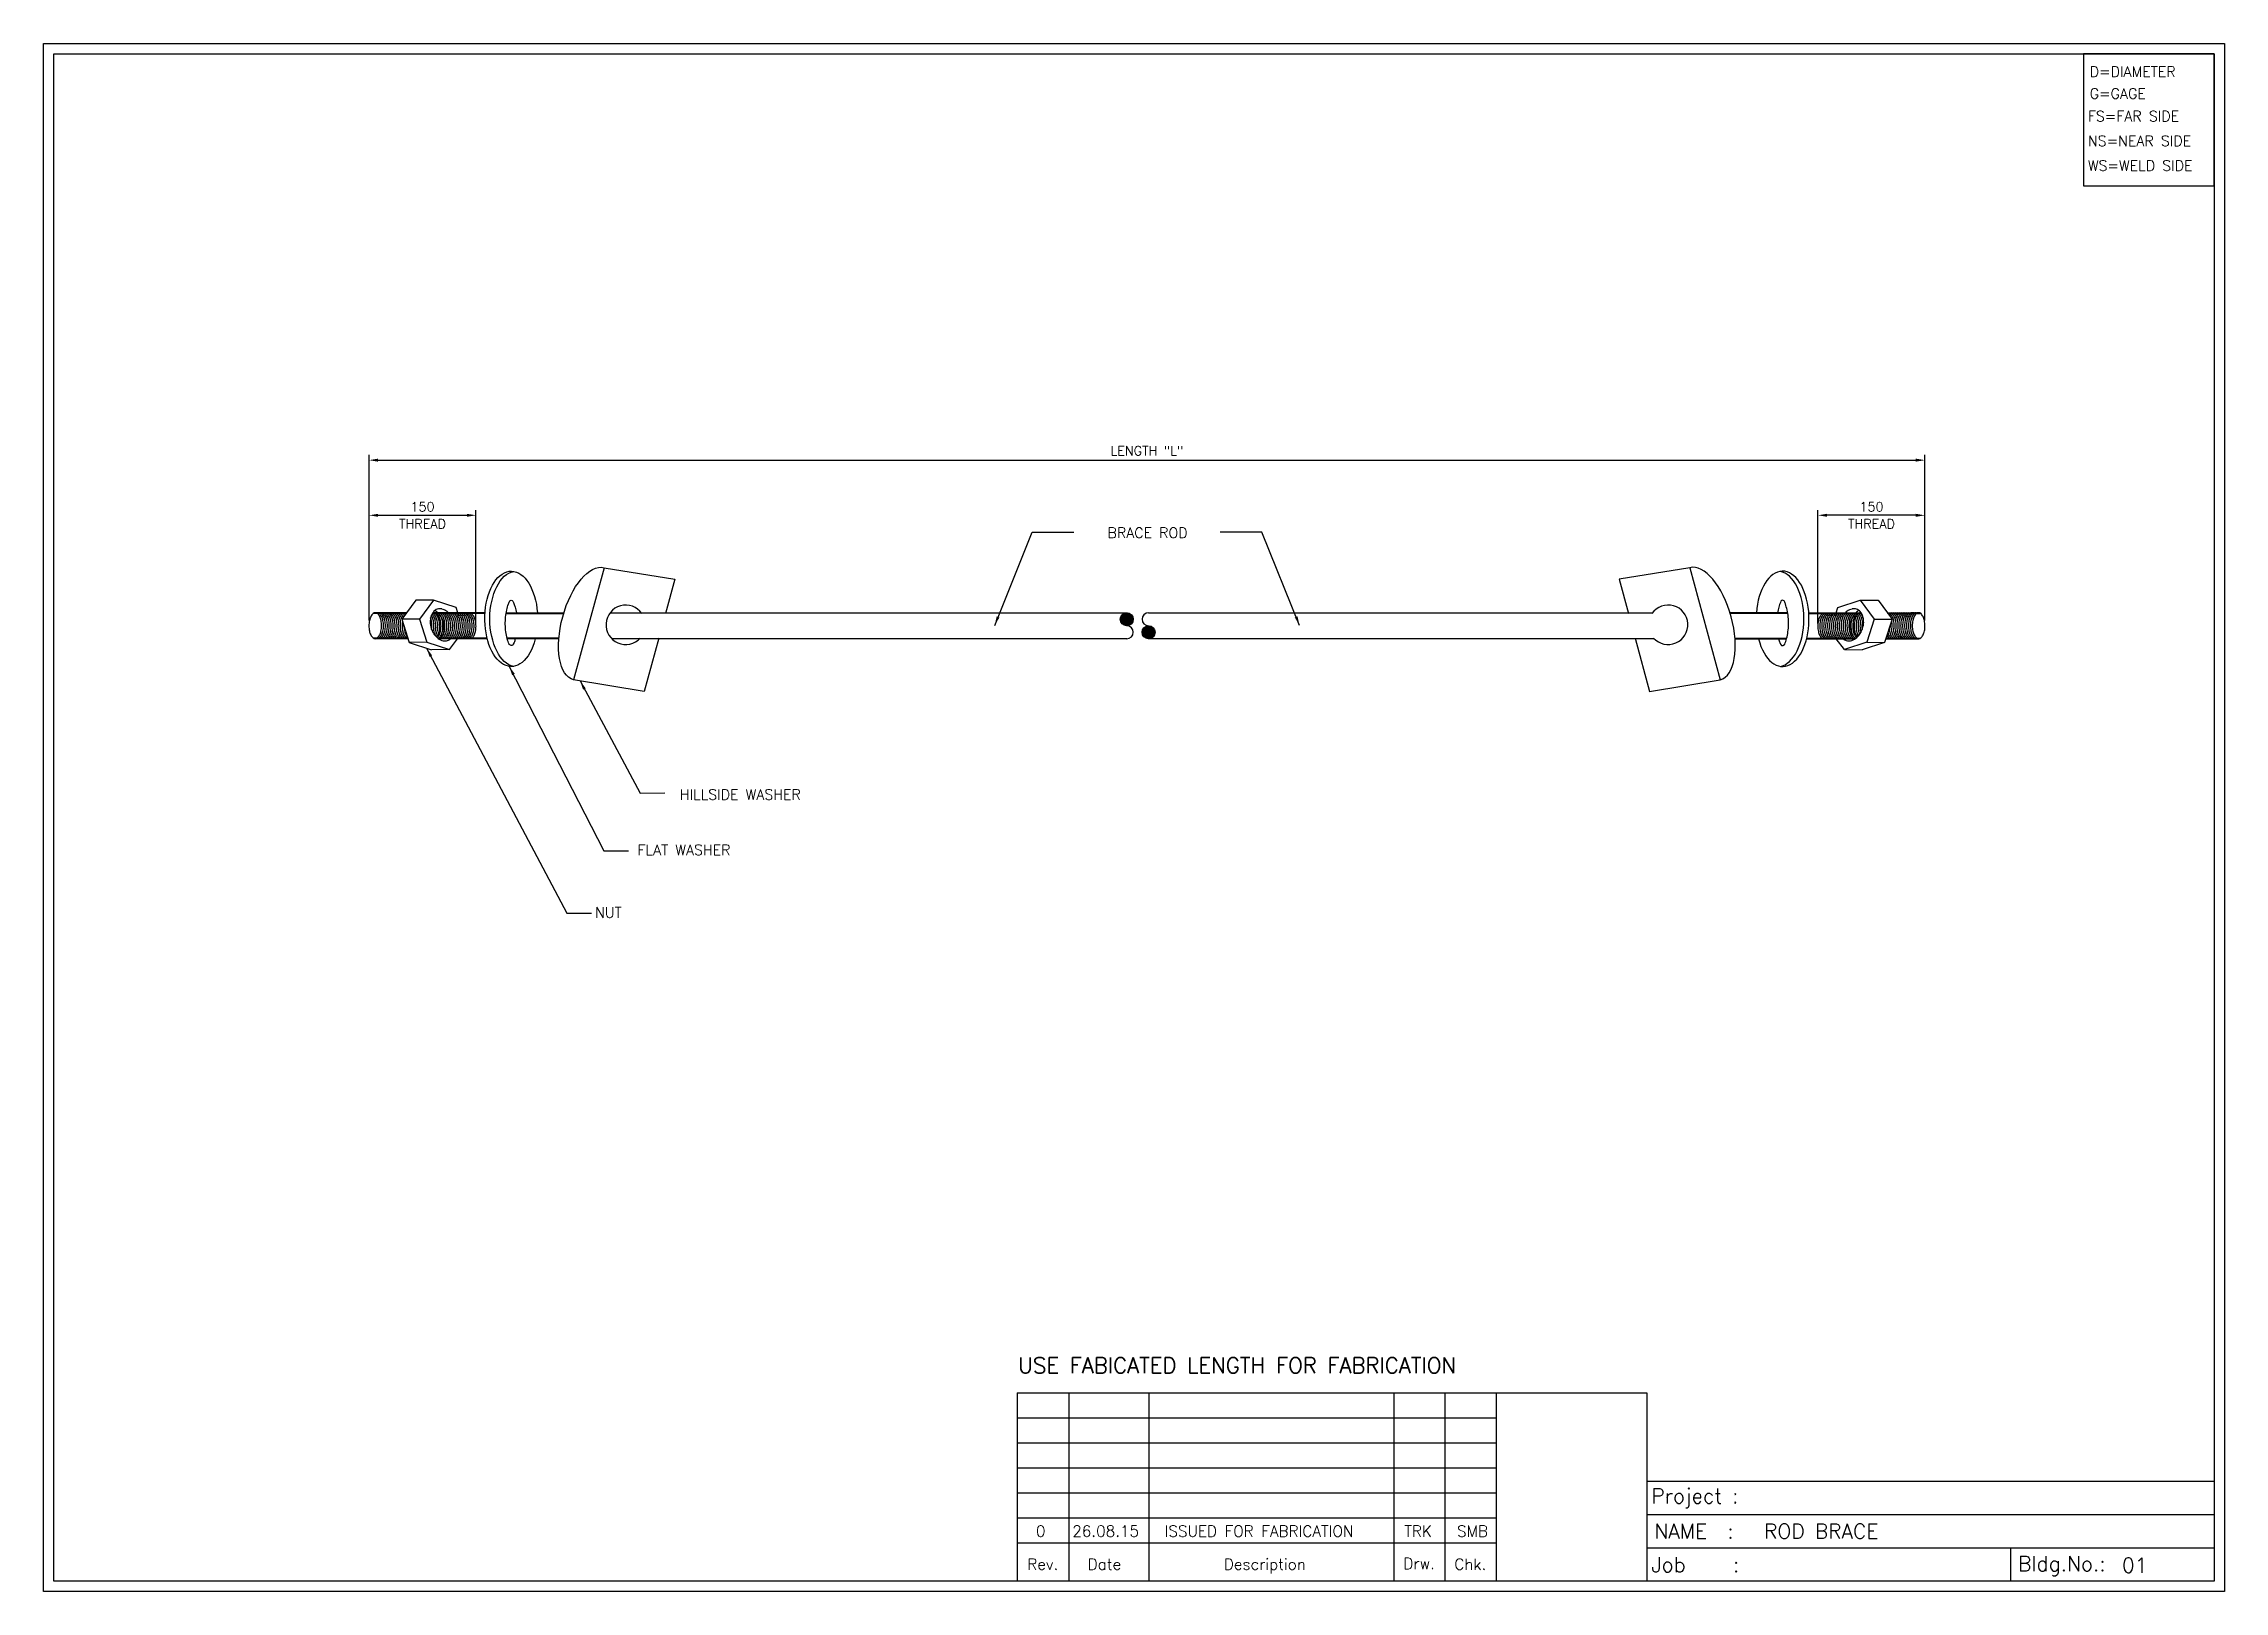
# Model space of a CAD drawing. Header units: inches. Extents: x 1996 to 2416, y 384 to 682.
import ezdxf

# ---------------------------------------------------------------- set-up
doc = ezdxf.new("R2010")
doc.units = ezdxf.units.IN
doc.header["$LTSCALE"] = 5
doc.header["$MEASUREMENT"] = 0
doc.linetypes.add('CONTIN', pattern=[0])
doc.layers.add('14', color=7, linetype='CONTIN')
doc.layers.add('22', color=7, linetype='CONTIN')
doc.layers.add('DIMENSIONS', color=7, linetype='Continuous', lineweight=0)
doc.styles.add('ROMANS', font='SIMPLEX.shx')
doc.styles.add('SIMPLEX', font='SIMPLEX.shx')
doc.dimstyles.new('PADMA', dxfattribs={"dimtxt": 1.8, "dimasz": 1.75, "dimexe": 1, "dimexo": 1, "dimgap": 0.75, "dimtad": 1, "dimdec": 0, "dimzin": 0, "dimdsep": 46, "dimtxsty": 'ROMANS', "dimcen": 0.09, "dimclrd": 2, "dimclre": 2, "dimclrt": 4, "dimadec": 0, "dimazin": 0, "dimtfac": 1, "dimtdec": 0, "dimtofl": 0, "dimtmove": 0, "dimatfit": 3, "dimfxl": 1, "dimtolj": 1, "dimtzin": 0, "dimarcsym": 0})

# ---------------------------------------------------------------- blocks, each defined once
blk = doc.blocks.new('*D00')
at = {"layer": 'DEFPOINTS', "color": 0}
for p in [(2358.3, 601.7), (2058.68, 570.32), (2358.3, 569.81)]:
    blk.add_point(p, dxfattribs=at)
at = {"layer": 'DIMENSIONS', "color": 8, "linetype": 'Continuous', "lineweight": -2}
for p, q in [((2058.68, 571.32), (2058.68, 602.7)), ((2060.43, 601.7), (2356.55, 601.7)), ((2358.3, 570.81), (2358.3, 602.7))]:
    blk.add_line(p, q, dxfattribs=at)
at = {"layer": 'DIMENSIONS', "color": 8}
for points in [[(2060.43, 601.99), (2060.43, 601.41), (2058.68, 601.7)], [(2356.55, 601.41), (2356.55, 601.99), (2358.3, 601.7)]]:
    blk.add_solid(points, dxfattribs=at)
at = {"layer": 'DIMENSIONS', "color": 4, "lineweight": -3, "insert": (2208.49, 603.52), "char_height": 1.8, "attachment_point": 5, "style": 'ROMANS'}
blk.add_mtext('\\A1;LENGTH "L"', dxfattribs=at)
blk = doc.blocks.new('*D11')
at = {"layer": 'DEFPOINTS', "color": 0}
for p in [(2079.27, 591.08), (2058.68, 569.81), (2079.27, 569.24)]:
    blk.add_point(p, dxfattribs=at)
at = {"layer": 'DIMENSIONS', "color": 8, "linetype": 'Continuous', "lineweight": -2}
for p, q in [((2058.68, 570.81), (2058.68, 592.08)), ((2060.43, 591.08), (2077.52, 591.08)), ((2079.27, 570.24), (2079.27, 592.08))]:
    blk.add_line(p, q, dxfattribs=at)
at = {"layer": 'DIMENSIONS', "color": 8}
for points in [[(2060.43, 591.37), (2060.43, 590.79), (2058.68, 591.08)], [(2077.52, 590.79), (2077.52, 591.37), (2079.27, 591.08)]]:
    blk.add_solid(points, dxfattribs=at)
at = {"layer": 'DIMENSIONS', "color": 4, "lineweight": -3, "char_height": 1.8, "attachment_point": 5, "style": 'ROMANS'}
for s, insert in [('\\A1;150', (2068.98, 592.73)), ('THREAD', (2068.98, 589.43))]:
    blk.add_mtext(s, dxfattribs=dict(at, insert=insert))
blk = doc.blocks.new('*D22')
at = {"layer": 'DEFPOINTS', "color": 0}
for p in [(2337.71, 591.08), (2337.71, 569.24), (2358.3, 569.81)]:
    blk.add_point(p, dxfattribs=at)
at = {"layer": 'DIMENSIONS', "color": 8, "linetype": 'Continuous', "lineweight": -2}
for p, q in [((2337.71, 570.24), (2337.71, 592.08)), ((2356.55, 591.08), (2339.46, 591.08)), ((2358.3, 570.81), (2358.3, 592.08))]:
    blk.add_line(p, q, dxfattribs=at)
at = {"layer": 'DIMENSIONS', "color": 8}
for points in [[(2339.46, 591.37), (2339.46, 590.79), (2337.71, 591.08)], [(2356.55, 590.79), (2356.55, 591.37), (2358.3, 591.08)]]:
    blk.add_solid(points, dxfattribs=at)
at = {"layer": 'DIMENSIONS', "color": 4, "lineweight": -3, "char_height": 1.8, "attachment_point": 5, "style": 'ROMANS'}
for s, insert in [('\\A1;150', (2348.01, 592.73)), ('THREAD', (2348.01, 589.43))]:
    blk.add_mtext(s, dxfattribs=dict(at, insert=insert))

msp = doc.modelspace()

# ---------------------------------------------------------------- hatches: boundary and pattern name
at = {"lineweight": -3}
h = msp.add_hatch(dxfattribs=at)
h.set_pattern_fill('ANSI31', color=256)
h.set_pattern_definition([(45, (3.15313, -29.11853), (-0.0883883476, 0.0883883476), [])])
h.paths.add_polyline_path([(2203.35, 571.05, 1), (2205.85, 571.05, 1)])
h = msp.add_hatch(dxfattribs=at)
h.set_pattern_fill('ANSI31', color=256)
h.set_pattern_definition([(45, (2.05325, -29.11853), (-0.0883883476, 0.0883883476), [])])
h.paths.add_polyline_path([(2210.04, 568.55, 1), (2207.54, 568.55, 1)])

# ---------------------------------------------------------------- linework, layer by layer
for p, q in [((2103.93, 580.98), (2098.07, 559.38)), ((2103.93, 580.98), (2117.54, 578.76)), ((2313.03, 580.98), (2299.41, 578.76)), ((2313.03, 580.98), (2318.89, 559.38)), ((2117.54, 578.76), (2115.76, 572.17)), ((2299.41, 578.76), (2301.2, 572.17)), ((2065.81, 572.18), (2059.5, 572.18)), ((2065.9, 572.3), (2059.87, 572.3)), ((2067.68, 574.72), (2064.98, 571.06)), ((2071.12, 574.74), (2067.68, 574.72)), ((2071.12, 574.74), (2068.41, 571.08)), ((2081.02, 572.17), (2070.86, 572.18)), ((2081.02, 572.3), (2070.95, 572.3)), ((2075.44, 573.32), (2071.12, 574.74)), ((2075.77, 572.3), (2075.44, 573.32)), ((2085.08, 572.3), (2096.18, 572.3)), ((2105.08, 572.3), (2204.6, 572.3)), ((2208.79, 572.3), (2305.82, 572.3)), ((2331.87, 572.3), (2320.77, 572.3)), ((2335.93, 572.3), (2346.01, 572.3)), ((2335.93, 572.17), (2346.09, 572.18)), ((2341.19, 572.3), (2341.51, 573.32)), ((2341.51, 573.32), (2345.84, 574.74)), ((2345.84, 574.74), (2348.55, 571.08)), ((2345.84, 574.74), (2349.27, 574.72)), ((2349.27, 574.72), (2351.98, 571.06)), ((2351.06, 572.3), (2357.09, 572.3)), ((2351.15, 572.18), (2357.46, 572.18)), ((2066.18, 567.43), (2059.48, 567.43)), ((2066.18, 567.3), (2059.86, 567.3)), ((2060.72, 568.03), (2060.72, 568.03)), ((2068.41, 571.08), (2064.98, 571.06)), ((2064.98, 571.06), (2066.4, 566.6)), ((2068.41, 571.08), (2069.83, 566.62)), ((2081.45, 567.42), (2071.89, 567.43)), ((2081.45, 567.3), (2072.06, 567.3)), ((2074.16, 565.2), (2075.71, 567.3)), ((2095.23, 567.3), (2085.29, 567.3)), ((2204.6, 567.3), (2105.42, 567.3)), ((2114.47, 567.42), (2111.68, 557.15)), ((2306.16, 567.3), (2208.79, 567.3)), ((2302.49, 567.42), (2305.27, 557.15)), ((2321.73, 567.3), (2331.66, 567.3)), ((2335.51, 567.42), (2345.07, 567.43)), ((2335.51, 567.3), (2344.9, 567.3)), ((2342.8, 565.2), (2341.24, 567.3)), ((2348.55, 571.08), (2347.12, 566.62)), ((2348.55, 571.08), (2351.98, 571.06)), ((2351.98, 571.06), (2350.55, 566.6)), ((2350.78, 567.43), (2357.48, 567.43)), ((2350.78, 567.3), (2357.1, 567.3)), ((2356.24, 568.03), (2356.24, 568.03)), ((2069.83, 566.62), (2066.4, 566.6)), ((2066.4, 566.6), (2070.73, 565.18)), ((2069.83, 566.62), (2074.16, 565.2)), ((2074.16, 565.2), (2070.73, 565.18)), ((2347.12, 566.62), (2342.8, 565.2)), ((2342.8, 565.2), (2346.23, 565.18)), ((2350.55, 566.6), (2346.23, 565.18)), ((2347.12, 566.62), (2350.55, 566.6)), ((2111.68, 557.15), (2098.07, 559.38)), ((2305.27, 557.15), (2318.89, 559.38))]:
    msp.add_line(p, q, dxfattribs=at)
for p, q in [((2183.46, 422.07), (2275.78, 422.07)), ((2183.46, 422.07), (2183.46, 385.77)), ((2193.49, 385.77), (2193.49, 422.07)), ((2208.93, 385.77), (2208.93, 422.07)), ((2256.1, 385.77), (2256.1, 422.07)), ((2265.94, 385.77), (2265.94, 422.07)), ((2275.78, 385.77), (2275.78, 422.07)), ((2183.46, 417.25), (2275.78, 417.25)), ((2183.46, 412.43), (2275.78, 412.43)), ((2183.46, 407.61), (2275.78, 407.61)), ((2183.46, 402.78), (2275.78, 402.78)), ((2183.46, 397.96), (2275.78, 397.96)), ((2183.46, 393.14), (2275.78, 393.14))]:
    msp.add_line(p, q)
at = {"linetype": 'Continuous'}
for p, q in [((2183.46, 422.07), (2304.77, 422.07)), ((2275.77, 385.77), (2275.77, 422.07)), ((2275.77, 422.07), (2304.74, 422.07)), ((2275.78, 422.07), (2304.77, 422.07)), ((2275.78, 385.77), (2275.78, 422.07)), ((2275.78, 422.07), (2304.75, 422.07)), ((2304.74, 422.07), (2304.74, 385.77)), ((2304.75, 422.07), (2304.75, 385.77)), ((2304.77, 422.08), (2304.77, 385.78)), ((2304.75, 405.06), (2414.01, 405.06)), ((2414.01, 405.06), (2414.01, 385.77)), ((2304.75, 398.65), (2414.01, 398.65)), ((2304.75, 392.21), (2414.01, 392.21)), ((2374.8, 392.21), (2374.8, 385.77)), ((2414.01, 385.77), (2183.46, 385.77)), ((2304.74, 385.77), (2275.77, 385.77)), ((2304.75, 385.77), (2275.78, 385.77)), ((2304.77, 385.78), (2275.8, 385.78))]:
    msp.add_line(p, q, dxfattribs=at)
at = {"color": 5, "lineweight": -3}
msp.add_lwpolyline([(1996.01, 681.93), (2415.97, 681.93), (2415.97, 383.81), (1996.01, 383.81)], close=True, dxfattribs=at)
at = {"color": 0, "lineweight": -3}
msp.add_lwpolyline([(2414.01, 679.97), (2388.84, 679.97), (2388.84, 654.57), (2414.01, 654.57)], close=True, dxfattribs=at)
at = {"lineweight": -3}
for points in [[(2085.06, 572.17), (2096.15, 572.17)], [(2331.89, 572.17), (2320.81, 572.17)], [(2095.24, 567.42), (2085.26, 567.42)], [(2321.72, 567.42), (2331.69, 567.42)]]:
    msp.add_lwpolyline(points, dxfattribs=at)
for centre in [(2204.6, 571.05), (2208.79, 568.55)]:
    msp.add_circle(centre, 1.25, dxfattribs=at)
for centre, radius, start, end in [((2061.84, 570.18), 3.15, 153.7578, 168.2993), ((2060.63, 570.78), 1.79, 130.1163, 153.7578), ((2059.88, 571.67), 0.631, 89.6848, 130.1163), ((2059.88, 571.67), 0.631, 49.2533, 89.6848), ((2060.25, 571.67), 0.631, 49.2533, 89.6848), ((2059.12, 570.79), 1.79, 25.6119, 49.2533), ((2060.62, 571.67), 0.631, 49.2533, 89.6848), ((2059.49, 570.79), 1.79, 25.6119, 49.2533), ((2057.9, 570.2), 3.15, 11.0704, 25.6119), ((2061, 571.67), 0.631, 49.2533, 89.6848), ((2059.86, 570.79), 1.79, 25.6119, 49.2533), ((2058.27, 570.2), 3.15, 11.0704, 25.6119), ((2061.37, 571.66), 0.631, 49.2533, 89.6848), ((2060.24, 570.78), 1.79, 25.6119, 49.2533), ((2058.64, 570.2), 3.15, 11.0704, 25.6119), ((2061.75, 571.66), 0.631, 49.2533, 89.6848), ((2060.61, 570.78), 1.79, 25.6119, 49.2533), ((2059.02, 570.2), 3.15, 11.0704, 25.6119), ((2062.12, 571.66), 0.631, 49.2533, 89.6848), ((2060.99, 570.78), 1.79, 25.6119, 49.2533), ((2059.39, 570.2), 3.15, 11.0704, 25.6119), ((2062.49, 571.66), 0.631, 49.2533, 89.6848), ((2061.36, 570.78), 1.79, 25.6119, 49.2533), ((2059.76, 570.19), 3.15, 11.0704, 25.6119), ((2062.87, 571.66), 0.631, 49.2533, 89.6848), ((2061.73, 570.78), 1.79, 25.6119, 49.2533), ((2060.14, 570.19), 3.15, 11.0704, 25.6119), ((2063.24, 571.65), 0.631, 49.2533, 89.6848), ((2062.11, 570.77), 1.79, 25.6119, 49.2533), ((2060.51, 570.19), 3.15, 11.0704, 25.6119), ((2063.62, 571.65), 0.631, 49.2533, 89.6848), ((2062.48, 570.77), 1.79, 25.6119, 49.2533), ((2060.89, 570.19), 3.15, 11.0704, 25.6119), ((2063.99, 571.65), 0.631, 49.2533, 89.6848), ((2062.86, 570.77), 1.79, 25.6119, 49.2533), ((2061.26, 570.19), 3.15, 11.0704, 25.6119), ((2064.36, 571.65), 0.631, 49.2533, 89.6848), ((2063.23, 570.77), 1.79, 25.6119, 49.2533), ((2061.63, 570.18), 3.15, 11.0704, 25.6119), ((2064.74, 571.65), 0.631, 49.2533, 89.6848), ((2063.6, 570.77), 1.79, 25.6119, 49.2533), ((2062.01, 570.18), 3.15, 17.1777, 25.6119), ((2065.11, 571.64), 0.631, 49.2533, 89.6848), ((2063.98, 570.76), 1.79, 33.0163, 49.2533), ((2062.38, 570.18), 3.15, 23.7334, 25.6119), ((2064.35, 570.76), 1.79, 43.0288, 49.2533), ((2073.78, 570.62), 3.32, 162.694, 181.6906), ((2067.59, 570.16), 3.15, 11.0704, 21.4056), ((2072.98, 570.87), 2.48, 138.3299, 162.694), ((2069.19, 570.74), 1.79, 25.6119, 34.935), ((2069.56, 570.74), 1.79, 25.6119, 46.8793), ((2067.97, 570.15), 3.15, 11.0704, 25.6119), ((2070.7, 571.62), 0.631, 49.2533, 72.1132), ((2071.07, 571.61), 0.631, 49.2533, 89.6848), ((2069.94, 570.73), 1.79, 25.6119, 49.2533), ((2072.33, 571.44), 1.63, 108.0922, 138.3299), ((2068.34, 570.15), 3.15, 11.0704, 25.6119), ((2071.34, 571.63), 0.631, 49.2533, 89.6848), ((2070.13, 570.59), 2.48, 53.4903, 60.1946), ((2070.31, 570.73), 1.79, 25.6119, 49.2533), ((2068.71, 570.15), 3.15, 11.0704, 25.6119), ((2069.63, 569.91), 3.32, 34.4937, 53.4903), ((2071.71, 571.63), 0.631, 49.2533, 89.6848), ((2070.58, 570.75), 1.79, 25.6119, 49.2533), ((2072.33, 571.44), 1.63, 77.8544, 108.0922), ((2069.09, 570.15), 3.15, 11.0704, 25.6119), ((2072.08, 571.62), 0.631, 49.2533, 89.6848), ((2070.95, 570.74), 1.79, 25.6119, 49.2533), ((2069.35, 570.16), 3.15, 11.0704, 25.6119), ((2068.71, 569.28), 4.45, 18.0922, 34.4937), ((2072.46, 571.62), 0.631, 49.2533, 89.6848), ((2071.32, 570.74), 1.79, 25.6119, 49.2533), ((2069.73, 570.16), 3.15, 11.0704, 25.6119), ((2072.15, 570.6), 2.48, 53.4903, 77.8544), ((2072.83, 571.62), 0.631, 49.2533, 89.6848), ((2071.7, 570.74), 1.79, 25.6119, 49.2533), ((2070.1, 570.16), 3.15, 11.0704, 25.6119), ((2073.21, 571.62), 0.631, 49.2533, 89.6848), ((2072.07, 570.74), 1.79, 25.6119, 49.2533), ((2070.48, 570.15), 3.15, 11.0704, 25.6119), ((2073.58, 571.62), 0.631, 49.2533, 89.6848), ((2072.45, 570.74), 1.79, 25.6119, 49.2533), ((2071.66, 569.93), 3.32, 45.6442, 53.4903), ((2070.85, 570.15), 3.15, 11.0704, 25.6119), ((2073.95, 571.61), 0.631, 49.2533, 89.6848), ((2072.82, 570.73), 1.79, 25.6119, 49.2533), ((2071.22, 570.15), 3.15, 11.0704, 25.6119), ((2074.33, 571.61), 0.631, 49.2533, 89.6848), ((2073.19, 570.73), 1.79, 25.6119, 49.2533), ((2071.6, 570.15), 3.15, 11.0704, 25.6119), ((2074.7, 571.61), 0.631, 49.2533, 89.6848), ((2073.57, 570.73), 1.79, 25.6119, 49.2533), ((2071.97, 570.15), 3.15, 11.0704, 25.6119), ((2075.08, 571.61), 0.631, 49.2533, 89.6848), ((2073.94, 570.73), 1.79, 25.6119, 49.2533), ((2072.35, 570.14), 3.15, 11.0704, 25.6119), ((2075.45, 571.61), 0.631, 49.2533, 89.6848), ((2074.32, 570.73), 1.79, 25.6119, 49.2533), ((2072.72, 570.14), 3.15, 11.0704, 25.6119), ((2075.82, 571.6), 0.631, 49.2533, 89.6848), ((2074.69, 570.72), 1.79, 25.6119, 49.2533), ((2073.09, 570.14), 3.15, 11.0704, 25.6119), ((2076.2, 571.6), 0.631, 49.2533, 89.6848), ((2075.06, 570.72), 1.79, 25.6119, 49.2533), ((2073.47, 570.14), 3.15, 11.0704, 25.6119), ((2076.57, 571.6), 0.631, 49.2533, 89.6848), ((2075.44, 570.72), 1.79, 25.6119, 49.2533), ((2073.84, 570.14), 3.15, 11.0704, 25.6119), ((2076.95, 571.6), 0.631, 49.2533, 89.6848), ((2075.81, 570.72), 1.79, 25.6119, 49.2533), ((2074.22, 570.13), 3.15, 11.0704, 25.6119), ((2077.32, 571.6), 0.631, 49.2533, 89.6848), ((2076.19, 570.72), 1.79, 25.6119, 49.2533), ((2074.59, 570.13), 3.15, 11.0704, 25.6119), ((2077.69, 571.59), 0.631, 49.2533, 89.6848), ((2076.56, 570.71), 1.79, 25.6119, 49.2533), ((2074.96, 570.13), 3.15, 11.0704, 25.6119), ((2078.07, 571.59), 0.631, 49.2533, 89.6848), ((2076.93, 570.71), 1.79, 25.6119, 49.2533), ((2075.34, 570.13), 3.15, 11.0704, 25.6119), ((2077.31, 570.71), 1.79, 25.6119, 49.2533), ((2075.71, 570.13), 3.15, 11.0704, 25.6119), ((2076.09, 570.12), 3.15, 11.0704, 25.6119), ((2108.11, 569.99), 3.8, 34.9645, 317.5007), ((2208.79, 571.05), 1.25, 90, 270), ((2308.85, 569.99), 3.8, 222.4993, 145.0355), ((2340.87, 570.12), 3.15, 154.3881, 168.9296), ((2339.65, 570.71), 1.79, 130.7467, 154.3881), ((2341.24, 570.13), 3.15, 154.3881, 168.9296), ((2340.02, 570.71), 1.79, 130.7467, 154.3881), ((2338.89, 571.59), 0.631, 90.3152, 130.7467), ((2341.62, 570.13), 3.15, 154.3881, 168.9296), ((2340.4, 570.71), 1.79, 130.7467, 154.3881), ((2339.26, 571.59), 0.631, 90.3152, 130.7467), ((2341.99, 570.13), 3.15, 154.3881, 168.9296), ((2340.77, 570.72), 1.79, 130.7467, 154.3881), ((2339.64, 571.6), 0.631, 90.3152, 130.7467), ((2342.37, 570.13), 3.15, 154.3881, 168.9296), ((2341.14, 570.72), 1.79, 130.7467, 154.3881), ((2340.01, 571.6), 0.631, 90.3152, 130.7467), ((2342.74, 570.13), 3.15, 154.3881, 168.9296), ((2341.52, 570.72), 1.79, 130.7467, 154.3881), ((2340.38, 571.6), 0.631, 90.3152, 130.7467), ((2343.11, 570.14), 3.15, 154.3881, 168.9296), ((2341.89, 570.72), 1.79, 130.7467, 154.3881), ((2340.76, 571.6), 0.631, 90.3152, 130.7467), ((2343.49, 570.14), 3.15, 154.3881, 168.9296), ((2342.27, 570.72), 1.79, 130.7467, 154.3881), ((2341.13, 571.6), 0.631, 90.3152, 130.7467), ((2343.86, 570.14), 3.15, 154.3881, 168.9296), ((2342.64, 570.73), 1.79, 130.7467, 154.3881), ((2341.51, 571.61), 0.631, 90.3152, 130.7467), ((2344.24, 570.14), 3.15, 154.3881, 168.9296), ((2343.01, 570.73), 1.79, 130.7467, 154.3881), ((2341.88, 571.61), 0.631, 90.3152, 130.7467), ((2344.61, 570.14), 3.15, 154.3881, 168.9296), ((2343.39, 570.73), 1.79, 130.7467, 154.3881), ((2342.25, 571.61), 0.631, 90.3152, 130.7467), ((2344.98, 570.15), 3.15, 154.3881, 168.9296), ((2343.76, 570.73), 1.79, 130.7467, 154.3881), ((2342.63, 571.61), 0.631, 90.3152, 130.7467), ((2345.36, 570.15), 3.15, 154.3881, 168.9296), ((2344.14, 570.73), 1.79, 130.7467, 154.3881), ((2343, 571.61), 0.631, 90.3152, 130.7467), ((2345.73, 570.15), 3.15, 154.3881, 168.9296), ((2344.51, 570.74), 1.79, 130.7467, 154.3881), ((2343.38, 571.62), 0.631, 90.3152, 130.7467), ((2345.3, 569.93), 3.32, 126.5097, 134.3558), ((2346.11, 570.15), 3.15, 154.3881, 168.9296), ((2344.88, 570.74), 1.79, 130.7467, 154.3881), ((2344.8, 570.6), 2.48, 102.1456, 126.5097), ((2343.75, 571.62), 0.631, 90.3152, 130.7467), ((2346.48, 570.15), 3.15, 154.3881, 168.9296), ((2345.26, 570.74), 1.79, 130.7467, 154.3881), ((2344.12, 571.62), 0.631, 90.3152, 130.7467), ((2346.85, 570.16), 3.15, 154.3881, 168.9296), ((2345.63, 570.74), 1.79, 130.7467, 154.3881), ((2348.25, 569.28), 4.45, 145.5063, 161.9078), ((2344.5, 571.62), 0.631, 90.3152, 130.7467), ((2347.23, 570.16), 3.15, 154.3881, 168.9296), ((2344.62, 571.44), 1.63, 71.9078, 102.1456), ((2346.01, 570.74), 1.79, 130.7467, 154.3881), ((2344.87, 571.62), 0.631, 90.3152, 130.7467), ((2347.6, 570.16), 3.15, 154.3881, 168.9296), ((2347.32, 569.91), 3.32, 126.5097, 145.5063), ((2346.38, 570.75), 1.79, 130.7467, 154.3881), ((2347.87, 570.15), 3.15, 154.3881, 168.9296), ((2345.25, 571.63), 0.631, 90.3152, 130.7467), ((2346.65, 570.73), 1.79, 130.7467, 154.3881), ((2344.62, 571.44), 1.63, 41.6701, 71.9078), ((2348.24, 570.15), 3.15, 154.3881, 168.9296), ((2345.62, 571.63), 0.631, 90.3152, 130.7467), ((2346.82, 570.59), 2.48, 119.8054, 126.5097), ((2347.02, 570.73), 1.79, 130.7467, 154.3881), ((2345.89, 571.61), 0.631, 90.3152, 130.7467), ((2348.61, 570.15), 3.15, 154.3881, 168.9296), ((2347.39, 570.74), 1.79, 133.1207, 154.3881), ((2343.98, 570.87), 2.48, 17.306, 41.6701), ((2346.26, 571.62), 0.631, 107.8868, 130.7467), ((2348.99, 570.15), 3.15, 154.3881, 168.9296), ((2347.77, 570.74), 1.79, 145.065, 154.3881), ((2349.36, 570.16), 3.15, 158.5944, 168.9296), ((2343.18, 570.62), 3.32, 358.3094, 17.306), ((2352.6, 570.76), 1.79, 130.7467, 136.9712), ((2351.84, 571.64), 0.631, 90.3152, 130.7467), ((2352.98, 570.76), 1.79, 130.7467, 146.9837), ((2354.57, 570.18), 3.15, 154.3881, 156.2666), ((2353.35, 570.77), 1.79, 130.7467, 154.3881), ((2352.22, 571.65), 0.631, 90.3152, 130.7467), ((2354.95, 570.18), 3.15, 154.3881, 162.8223), ((2353.73, 570.77), 1.79, 130.7467, 154.3881), ((2352.59, 571.65), 0.631, 90.3152, 130.7467), ((2355.32, 570.18), 3.15, 154.3881, 168.9296), ((2354.1, 570.77), 1.79, 130.7467, 154.3881), ((2352.97, 571.65), 0.631, 90.3152, 130.7467), ((2355.69, 570.19), 3.15, 154.3881, 168.9296), ((2354.47, 570.77), 1.79, 130.7467, 154.3881), ((2353.34, 571.65), 0.631, 90.3152, 130.7467), ((2356.07, 570.19), 3.15, 154.3881, 168.9296), ((2354.85, 570.77), 1.79, 130.7467, 154.3881), ((2353.71, 571.65), 0.631, 90.3152, 130.7467), ((2356.44, 570.19), 3.15, 154.3881, 168.9296), ((2355.22, 570.78), 1.79, 130.7467, 154.3881), ((2354.09, 571.66), 0.631, 90.3152, 130.7467), ((2356.82, 570.19), 3.15, 154.3881, 168.9296), ((2355.6, 570.78), 1.79, 130.7467, 154.3881), ((2354.46, 571.66), 0.631, 90.3152, 130.7467), ((2357.19, 570.19), 3.15, 154.3881, 168.9296), ((2355.97, 570.78), 1.79, 130.7467, 154.3881), ((2354.84, 571.66), 0.631, 90.3152, 130.7467), ((2357.56, 570.2), 3.15, 154.3881, 168.9296), ((2356.34, 570.78), 1.79, 130.7467, 154.3881), ((2355.21, 571.66), 0.631, 90.3152, 130.7467), ((2357.94, 570.2), 3.15, 154.3881, 168.9296), ((2356.72, 570.78), 1.79, 130.7467, 154.3881), ((2355.58, 571.66), 0.631, 90.3152, 130.7467), ((2358.31, 570.2), 3.15, 154.3881, 168.9296), ((2357.09, 570.79), 1.79, 130.7467, 154.3881), ((2355.96, 571.67), 0.631, 90.3152, 130.7467), ((2358.69, 570.2), 3.15, 154.3881, 168.9296), ((2357.46, 570.79), 1.79, 130.7467, 154.3881), ((2356.33, 571.67), 0.631, 90.3152, 130.7467), ((2359.06, 570.2), 3.15, 154.3881, 168.9296), ((2357.84, 570.79), 1.79, 130.7467, 154.3881), ((2356.71, 571.67), 0.631, 90.3152, 130.7467), ((2357.08, 571.67), 0.631, 90.3152, 130.7467), ((2357.08, 571.67), 0.631, 49.8837, 90.3152), ((2356.33, 570.78), 1.79, 26.2422, 49.8837), ((2355.11, 570.18), 3.15, 11.7007, 26.2422), ((2063.78, 569.78), 5.13, 168.2993, 179.6848), ((2063.78, 569.78), 5.13, 179.6848, 191.0704), ((2061.84, 569.4), 3.15, 191.0704, 205.6119), ((2060.62, 568.82), 1.79, 205.6119, 229.2533), ((2059.86, 567.94), 0.631, 229.2533, 269.6848), ((2059.86, 567.94), 0.631, 269.6848, 310.1163), ((2059.11, 568.83), 1.79, 310.1163, 333.7578), ((2059.48, 568.82), 1.79, 310.1163, 333.7578), ((2057.89, 569.42), 3.15, 333.7578, 348.2993), ((2055.95, 569.83), 5.13, 348.2993, 359.6848), ((2055.95, 569.83), 5.13, 359.6848, 11.0704), ((2059.85, 568.82), 1.79, 310.1163, 333.7578), ((2058.26, 569.42), 3.15, 333.7578, 348.2993), ((2056.33, 569.82), 5.13, 348.2993, 359.6848), ((2056.33, 569.82), 5.13, 359.6848, 11.0704), ((2060.23, 568.82), 1.79, 310.1163, 333.7578), ((2058.64, 569.42), 3.15, 333.7578, 348.2993), ((2056.7, 569.82), 5.13, 348.2993, 359.6848), ((2056.7, 569.82), 5.13, 359.6848, 11.0704), ((2060.6, 568.82), 1.79, 310.1163, 333.7578), ((2059.01, 569.42), 3.15, 333.7578, 348.2993), ((2057.08, 569.82), 5.13, 348.2993, 359.6848), ((2057.08, 569.82), 5.13, 359.6848, 11.0704), ((2060.98, 568.82), 1.79, 310.1163, 333.7578), ((2059.39, 569.42), 3.15, 333.7578, 348.2993), ((2057.45, 569.82), 5.13, 348.2993, 359.6848), ((2057.45, 569.82), 5.13, 359.6848, 11.0704), ((2061.35, 568.81), 1.79, 310.1163, 333.7578), ((2059.76, 569.41), 3.15, 333.7578, 348.2993), ((2057.82, 569.81), 5.13, 348.2993, 359.6848), ((2057.82, 569.81), 5.13, 359.6848, 11.0704), ((2061.72, 568.81), 1.79, 310.1163, 333.7578), ((2060.13, 569.41), 3.15, 333.7578, 348.2993), ((2058.2, 569.81), 5.13, 348.2993, 359.6848), ((2058.2, 569.81), 5.13, 359.6848, 11.0704), ((2062.1, 568.81), 1.79, 310.1163, 333.7578), ((2060.51, 569.41), 3.15, 333.7578, 348.2993), ((2058.57, 569.81), 5.13, 348.2993, 359.6848), ((2058.57, 569.81), 5.13, 359.6848, 11.0704), ((2062.47, 568.81), 1.79, 310.1163, 333.7578), ((2060.88, 569.41), 3.15, 333.7578, 348.2993), ((2058.95, 569.81), 5.13, 348.2993, 359.6848), ((2058.95, 569.81), 5.13, 359.6848, 11.0704), ((2062.85, 568.8), 1.79, 310.1163, 333.7578), ((2061.26, 569.41), 3.15, 333.7578, 348.2993), ((2059.32, 569.81), 5.13, 348.2993, 359.6848), ((2059.32, 569.81), 5.13, 359.6848, 11.0704), ((2063.22, 568.8), 1.79, 310.1163, 333.7578), ((2061.63, 569.4), 3.15, 333.7578, 348.2993), ((2059.69, 569.8), 5.13, 348.2993, 359.6848), ((2059.69, 569.8), 5.13, 359.6848, 11.0704), ((2063.59, 568.8), 1.79, 310.1163, 333.7578), ((2062, 569.4), 3.15, 333.7578, 348.2993), ((2060.07, 569.8), 5.13, 348.2993, 359.6848), ((2063.97, 568.8), 1.79, 310.1163, 333.7578), ((2060.07, 569.8), 5.13, 359.6848, 8.3861), ((2062.38, 569.4), 3.15, 333.7578, 348.2993), ((2060.44, 569.8), 5.13, 348.2993, 354.2588), ((2064.34, 568.8), 1.79, 310.1163, 333.7578), ((2062.75, 569.4), 3.15, 333.7578, 344.1718), ((2064.71, 568.79), 1.79, 310.1163, 319.2399), ((2074.9, 570.65), 4.45, 181.6906, 198.0922), ((2074.9, 570.65), 4.45, 198.0922, 214.4937), ((2065.65, 569.78), 5.13, 359.6848, 11.0704), ((2065.65, 569.78), 5.13, 352.3791, 359.6848), ((2067.96, 569.37), 3.15, 344.3525, 348.2993), ((2066.03, 569.77), 5.13, 348.2993, 359.6848), ((2066.03, 569.77), 5.13, 359.6848, 11.0704), ((2068.34, 569.37), 3.15, 336.9015, 348.2993), ((2073.97, 570.01), 3.32, 214.4937, 233.4903), ((2066.4, 569.77), 5.13, 348.2993, 359.6848), ((2066.4, 569.77), 5.13, 359.6848, 11.0704), ((2069.93, 568.77), 1.79, 328.8199, 333.7578), ((2068.71, 569.37), 3.15, 333.7578, 348.2993), ((2070.3, 568.77), 1.79, 320.0501, 333.7578), ((2066.77, 569.77), 5.13, 348.2993, 359.6848), ((2066.77, 569.77), 5.13, 359.6848, 11.0704), ((2070.57, 568.78), 1.79, 314.0258, 333.7578), ((2069.08, 569.37), 3.15, 333.7578, 348.2993), ((2073.47, 569.34), 2.48, 233.4903, 257.8544), ((2070.94, 568.78), 1.79, 310.1163, 333.7578), ((2067.15, 569.77), 5.13, 348.2993, 359.6848), ((2067.15, 569.77), 5.13, 359.6848, 11.0704), ((2069.35, 569.38), 3.15, 333.7578, 348.2993), ((2071.27, 568.49), 1.63, 306.5943, 318.3299), ((2067.41, 569.78), 5.13, 348.2993, 359.6848), ((2067.41, 569.78), 5.13, 359.6848, 11.0704), ((2071.31, 568.78), 1.79, 310.1163, 333.7578), ((2070.63, 569.06), 2.48, 318.3299, 342.694), ((2069.72, 569.38), 3.15, 333.7578, 348.2993), ((2067.79, 569.78), 5.13, 348.2993, 359.6848), ((2067.79, 569.78), 5.13, 359.6848, 11.0704), ((2071.69, 568.78), 1.79, 310.1163, 333.7578), ((2070.1, 569.38), 3.15, 333.7578, 348.2993), ((2068.71, 569.28), 4.45, 1.6906, 18.0922), ((2073.29, 568.5), 1.63, 257.8544, 288.0922), ((2069.83, 569.31), 3.32, 342.694, 1.6906), ((2068.16, 569.78), 5.13, 348.2993, 359.6848), ((2068.16, 569.78), 5.13, 359.6848, 11.0704), ((2072.06, 568.77), 1.79, 310.1163, 333.7578), ((2070.47, 569.37), 3.15, 333.7578, 348.2993), ((2068.54, 569.78), 5.13, 348.2993, 359.6848), ((2068.54, 569.78), 5.13, 359.6848, 11.0704), ((2072.43, 568.77), 1.79, 310.1163, 333.7578), ((2070.85, 569.37), 3.15, 333.7578, 348.2993), ((2073.29, 568.5), 1.63, 288.0922, 312.4045), ((2068.91, 569.77), 5.13, 348.2993, 359.6848), ((2068.91, 569.77), 5.13, 359.6848, 11.0704), ((2072.81, 568.77), 1.79, 310.1163, 333.7578), ((2071.22, 569.37), 3.15, 333.7578, 348.2993), ((2069.28, 569.77), 5.13, 348.2993, 359.6848), ((2069.28, 569.77), 5.13, 359.6848, 11.0704), ((2073.18, 568.77), 1.79, 310.1163, 333.7578), ((2071.59, 569.37), 3.15, 333.7578, 348.2993), ((2069.66, 569.77), 5.13, 348.2993, 359.6848), ((2069.66, 569.77), 5.13, 359.6848, 11.0704), ((2073.56, 568.76), 1.79, 310.1163, 333.7578), ((2071.97, 569.37), 3.15, 333.7578, 348.2993), ((2070.03, 569.77), 5.13, 348.2993, 359.6848), ((2070.03, 569.77), 5.13, 359.6848, 11.0704), ((2073.93, 568.76), 1.79, 310.1163, 333.7578), ((2072.34, 569.36), 3.15, 333.7578, 348.2993), ((2070.41, 569.76), 5.13, 348.2993, 359.6848), ((2070.41, 569.76), 5.13, 359.6848, 11.0704), ((2074.3, 568.76), 1.79, 310.1163, 333.7578), ((2072.72, 569.36), 3.15, 333.7578, 348.2993), ((2070.78, 569.76), 5.13, 348.2993, 359.6848), ((2070.78, 569.76), 5.13, 359.6848, 11.0704), ((2074.68, 568.76), 1.79, 310.1163, 333.7578), ((2073.09, 569.36), 3.15, 333.7578, 348.2993), ((2071.15, 569.76), 5.13, 348.2993, 359.6848), ((2071.15, 569.76), 5.13, 359.6848, 11.0704), ((2075.05, 568.76), 1.79, 310.1163, 333.7578), ((2073.46, 569.36), 3.15, 333.7578, 348.2993), ((2071.53, 569.76), 5.13, 348.2993, 359.6848), ((2071.53, 569.76), 5.13, 359.6848, 11.0704), ((2075.43, 568.75), 1.79, 310.1163, 333.7578), ((2073.84, 569.36), 3.15, 333.7578, 348.2993), ((2071.9, 569.76), 5.13, 348.2993, 359.6848), ((2071.9, 569.76), 5.13, 359.6848, 11.0704), ((2075.8, 568.75), 1.79, 310.1163, 333.7578), ((2074.21, 569.35), 3.15, 333.7578, 348.2993), ((2072.28, 569.75), 5.13, 348.2993, 359.6848), ((2072.28, 569.75), 5.13, 359.6848, 11.0704), ((2076.17, 568.75), 1.79, 310.1163, 333.7578), ((2074.59, 569.35), 3.15, 333.7578, 348.2993), ((2072.65, 569.75), 5.13, 348.2993, 359.6848), ((2072.65, 569.75), 5.13, 359.6848, 11.0704), ((2076.55, 568.75), 1.79, 310.1163, 333.7578), ((2074.96, 569.35), 3.15, 333.7578, 348.2993), ((2073.02, 569.75), 5.13, 348.2993, 359.6848), ((2073.02, 569.75), 5.13, 359.6848, 11.0704), ((2076.92, 568.75), 1.79, 310.1163, 333.7578), ((2075.33, 569.35), 3.15, 333.7578, 348.2993), ((2073.4, 569.75), 5.13, 348.2993, 359.6848), ((2073.4, 569.75), 5.13, 359.6848, 11.0704), ((2077.3, 568.74), 1.79, 310.1163, 333.7578), ((2075.71, 569.35), 3.15, 333.7578, 348.2993), ((2073.77, 569.75), 5.13, 348.2993, 359.6848), ((2073.77, 569.75), 5.13, 359.6848, 11.0704), ((2076.08, 569.34), 3.15, 333.7578, 348.2993), ((2074.15, 569.74), 5.13, 348.2993, 359.6848), ((2074.15, 569.74), 5.13, 359.6848, 11.0704), ((2204.6, 568.55), 1.25, 270, 90), ((2342.81, 569.74), 5.13, 168.9296, 180.3152), ((2342.81, 569.74), 5.13, 180.3152, 191.7007), ((2340.87, 569.34), 3.15, 191.7007, 206.2422), ((2339.66, 568.74), 1.79, 206.2422, 229.8837), ((2343.18, 569.75), 5.13, 168.9296, 180.3152), ((2343.18, 569.75), 5.13, 180.3152, 191.7007), ((2341.25, 569.35), 3.15, 191.7007, 206.2422), ((2340.03, 568.75), 1.79, 206.2422, 229.8837), ((2343.56, 569.75), 5.13, 168.9296, 180.3152), ((2343.56, 569.75), 5.13, 180.3152, 191.7007), ((2341.62, 569.35), 3.15, 191.7007, 206.2422), ((2340.41, 568.75), 1.79, 206.2422, 229.8837), ((2343.93, 569.75), 5.13, 168.9296, 180.3152), ((2343.93, 569.75), 5.13, 180.3152, 191.7007), ((2342, 569.35), 3.15, 191.7007, 206.2422), ((2340.78, 568.75), 1.79, 206.2422, 229.8837), ((2344.31, 569.75), 5.13, 168.9296, 180.3152), ((2344.31, 569.75), 5.13, 180.3152, 191.7007), ((2342.37, 569.35), 3.15, 191.7007, 206.2422), ((2344.68, 569.75), 5.13, 168.9296, 180.3152), ((2344.68, 569.75), 5.13, 180.3152, 191.7007), ((2341.15, 568.75), 1.79, 206.2422, 229.8837), ((2342.74, 569.35), 3.15, 191.7007, 206.2422), ((2341.53, 568.75), 1.79, 206.2422, 229.8837), ((2345.05, 569.76), 5.13, 168.9296, 180.3152), ((2345.05, 569.76), 5.13, 180.3152, 191.7007), ((2343.12, 569.36), 3.15, 191.7007, 206.2422), ((2341.9, 568.76), 1.79, 206.2422, 229.8837), ((2345.43, 569.76), 5.13, 168.9296, 180.3152), ((2345.43, 569.76), 5.13, 180.3152, 191.7007), ((2343.49, 569.36), 3.15, 191.7007, 206.2422), ((2342.28, 568.76), 1.79, 206.2422, 229.8837), ((2345.8, 569.76), 5.13, 168.9296, 180.3152), ((2345.8, 569.76), 5.13, 180.3152, 191.7007), ((2343.87, 569.36), 3.15, 191.7007, 206.2422), ((2342.65, 568.76), 1.79, 206.2422, 229.8837), ((2346.18, 569.76), 5.13, 168.9296, 180.3152), ((2346.18, 569.76), 5.13, 180.3152, 191.7007), ((2344.24, 569.36), 3.15, 191.7007, 206.2422), ((2343.02, 568.76), 1.79, 206.2422, 229.8837), ((2346.55, 569.76), 5.13, 168.9296, 180.3152), ((2346.55, 569.76), 5.13, 180.3152, 191.7007), ((2344.61, 569.36), 3.15, 191.7007, 206.2422), ((2343.4, 568.76), 1.79, 206.2422, 229.8837), ((2346.92, 569.77), 5.13, 168.9296, 180.3152), ((2346.92, 569.77), 5.13, 180.3152, 191.7007), ((2344.99, 569.37), 3.15, 191.7007, 206.2422), ((2343.77, 568.77), 1.79, 206.2422, 229.8837), ((2347.3, 569.77), 5.13, 168.9296, 180.3152), ((2347.3, 569.77), 5.13, 180.3152, 191.7007), ((2345.36, 569.37), 3.15, 191.7007, 206.2422), ((2347.67, 569.77), 5.13, 168.9296, 180.3152), ((2344.15, 568.77), 1.79, 206.2422, 229.8837), ((2347.67, 569.77), 5.13, 180.3152, 191.7007), ((2343.66, 568.5), 1.63, 227.5955, 251.9078), ((2345.74, 569.37), 3.15, 191.7007, 206.2422), ((2344.52, 568.77), 1.79, 206.2422, 229.8837), ((2348.05, 569.77), 5.13, 168.9296, 180.3152), ((2348.05, 569.77), 5.13, 180.3152, 191.7007), ((2346.11, 569.37), 3.15, 191.7007, 206.2422), ((2343.66, 568.5), 1.63, 251.9078, 282.1456), ((2344.89, 568.77), 1.79, 206.2422, 229.8837), ((2348.42, 569.78), 5.13, 168.9296, 180.3152), ((2348.42, 569.78), 5.13, 180.3152, 191.7007), ((2346.48, 569.37), 3.15, 191.7007, 206.2422), ((2345.27, 568.78), 1.79, 206.2422, 229.8837), ((2348.79, 569.78), 5.13, 168.9296, 180.3152), ((2348.79, 569.78), 5.13, 180.3152, 191.7007), ((2346.86, 569.38), 3.15, 191.7007, 206.2422), ((2347.13, 569.31), 3.32, 178.3094, 197.306), ((2348.25, 569.28), 4.45, 161.9078, 178.3094), ((2346.33, 569.06), 2.48, 197.306, 221.6701), ((2343.48, 569.34), 2.48, 282.1456, 306.5097), ((2345.64, 568.78), 1.79, 206.2422, 229.8837), ((2349.17, 569.78), 5.13, 168.9296, 180.3152), ((2349.17, 569.78), 5.13, 180.3152, 191.7007), ((2347.23, 569.38), 3.15, 191.7007, 206.2422), ((2349.54, 569.78), 5.13, 168.9296, 180.3152), ((2349.54, 569.78), 5.13, 180.3152, 191.7007), ((2346.02, 568.78), 1.79, 206.2422, 229.8837), ((2345.69, 568.49), 1.63, 221.6701, 233.4057), ((2347.61, 569.38), 3.15, 191.7007, 206.2422), ((2349.81, 569.77), 5.13, 168.9296, 180.3152), ((2349.81, 569.77), 5.13, 180.3152, 191.7007), ((2346.39, 568.78), 1.79, 206.2422, 225.9742), ((2347.87, 569.37), 3.15, 191.7007, 206.2422), ((2342.98, 570.01), 3.32, 306.5097, 325.5063), ((2350.18, 569.77), 5.13, 168.9296, 180.3152), ((2350.18, 569.77), 5.13, 180.3152, 191.7007), ((2346.66, 568.77), 1.79, 206.2422, 219.9499), ((2348.24, 569.37), 3.15, 191.7007, 206.2422), ((2347.03, 568.77), 1.79, 206.2422, 211.1801), ((2350.55, 569.77), 5.13, 168.9296, 180.3152), ((2350.55, 569.77), 5.13, 180.3152, 191.7007), ((2348.62, 569.37), 3.15, 191.7007, 203.0985), ((2342.06, 570.65), 4.45, 325.5063, 341.9078), ((2350.93, 569.77), 5.13, 168.9296, 180.3152), ((2350.93, 569.77), 5.13, 180.3152, 191.7007), ((2348.99, 569.37), 3.15, 191.7007, 195.6475), ((2351.3, 569.78), 5.13, 168.9296, 180.3152), ((2351.3, 569.78), 5.13, 180.3152, 187.6209), ((2342.06, 570.65), 4.45, 341.9078, 358.3094), ((2352.24, 568.79), 1.79, 220.7601, 229.8837), ((2352.61, 568.8), 1.79, 206.2422, 229.8837), ((2354.2, 569.4), 3.15, 195.8282, 206.2422), ((2352.99, 568.8), 1.79, 206.2422, 229.8837), ((2356.51, 569.8), 5.13, 185.7412, 191.7007), ((2354.58, 569.4), 3.15, 191.7007, 206.2422), ((2353.36, 568.8), 1.79, 206.2422, 229.8837), ((2356.89, 569.8), 5.13, 171.6139, 180.3152), ((2356.89, 569.8), 5.13, 180.3152, 191.7007), ((2354.95, 569.4), 3.15, 191.7007, 206.2422), ((2357.26, 569.8), 5.13, 168.9296, 180.3152), ((2357.26, 569.8), 5.13, 180.3152, 191.7007), ((2353.74, 568.8), 1.79, 206.2422, 229.8837), ((2355.33, 569.4), 3.15, 191.7007, 206.2422), ((2354.11, 568.8), 1.79, 206.2422, 229.8837), ((2357.64, 569.81), 5.13, 168.9296, 180.3152), ((2357.64, 569.81), 5.13, 180.3152, 191.7007), ((2355.7, 569.41), 3.15, 191.7007, 206.2422), ((2354.48, 568.81), 1.79, 206.2422, 229.8837), ((2358.01, 569.81), 5.13, 168.9296, 180.3152), ((2358.01, 569.81), 5.13, 180.3152, 191.7007), ((2356.07, 569.41), 3.15, 191.7007, 206.2422), ((2354.86, 568.81), 1.79, 206.2422, 229.8837), ((2358.38, 569.81), 5.13, 168.9296, 180.3152), ((2358.38, 569.81), 5.13, 180.3152, 191.7007), ((2356.45, 569.41), 3.15, 191.7007, 206.2422), ((2355.23, 568.81), 1.79, 206.2422, 229.8837), ((2358.76, 569.81), 5.13, 168.9296, 180.3152), ((2358.76, 569.81), 5.13, 180.3152, 191.7007), ((2356.82, 569.41), 3.15, 191.7007, 206.2422), ((2359.13, 569.81), 5.13, 168.9296, 180.3152), ((2359.13, 569.81), 5.13, 180.3152, 191.7007), ((2355.61, 568.81), 1.79, 206.2422, 229.8837), ((2357.19, 569.41), 3.15, 191.7007, 206.2422), ((2355.98, 568.82), 1.79, 206.2422, 229.8837), ((2359.51, 569.82), 5.13, 168.9296, 180.3152), ((2359.51, 569.82), 5.13, 180.3152, 191.7007), ((2357.57, 569.42), 3.15, 191.7007, 206.2422), ((2356.35, 568.82), 1.79, 206.2422, 229.8837), ((2359.88, 569.82), 5.13, 168.9296, 180.3152), ((2359.88, 569.82), 5.13, 180.3152, 191.7007), ((2357.94, 569.42), 3.15, 191.7007, 206.2422), ((2356.73, 568.82), 1.79, 206.2422, 229.8837), ((2360.25, 569.82), 5.13, 168.9296, 180.3152), ((2360.25, 569.82), 5.13, 180.3152, 191.7007), ((2358.32, 569.42), 3.15, 191.7007, 206.2422), ((2357.1, 568.82), 1.79, 206.2422, 229.8837), ((2360.63, 569.82), 5.13, 168.9296, 180.3152), ((2360.63, 569.82), 5.13, 180.3152, 191.7007), ((2358.69, 569.42), 3.15, 191.7007, 206.2422), ((2361, 569.83), 5.13, 168.9296, 180.3152), ((2361, 569.83), 5.13, 180.3152, 191.7007), ((2357.48, 568.82), 1.79, 206.2422, 229.8837), ((2359.06, 569.42), 3.15, 191.7007, 206.2422), ((2357.85, 568.83), 1.79, 206.2422, 229.8837), ((2357.1, 567.94), 0.631, 229.8837, 270.3152), ((2357.1, 567.94), 0.631, 270.3152, 310.7467), ((2356.34, 568.82), 1.79, 310.7467, 334.3881), ((2355.12, 569.4), 3.15, 334.3881, 348.9296), ((2353.18, 569.78), 5.13, 0.3152, 11.7007), ((2353.18, 569.78), 5.13, 348.9296, 0.3152)]:
    msp.add_arc(centre, radius, start, end, dxfattribs=at)
at = {"lineweight": -3, "extrusion": (0, 0, -1)}
for centre, major_axis, ratio, start_param, end_param in [((2086.06, 571.13), (0, -9.19), 0.553265, 5.142945, 10.868491), ((2087.03, 571.13), (0, 9.19), 0.553265, 3.236269, 6.188509), ((2101, 570.18), (2.93, 10.8), 0.465509, 3.141593, 6.283185)]:
    msp.add_ellipse(centre, major_axis=major_axis, ratio=ratio, start_param=start_param, end_param=end_param, dxfattribs=at)
at = {"lineweight": -3}
for centre, major_axis, ratio, start_param, end_param in [((2315.96, 570.18), (-2.93, 10.8), 0.465509, 3.141593, 6.283185), ((2330.89, 571.13), (0, -9.19), 0.553265, 5.142945, 10.868491), ((2329.93, 571.13), (0, 9.19), 0.553265, 3.236269, 6.188509)]:
    msp.add_ellipse(centre, major_axis=major_axis, ratio=ratio, start_param=start_param, end_param=end_param, dxfattribs=at)
for points, knots in [([(2085.67, 566.19), (2085.66, 566.21), (2085.66, 566.23), (2085.38, 566.89), (2085.15, 567.72), (2084.9, 569.56), (2084.89, 570.55), (2085.07, 572.43), (2085.27, 573.31), (2085.61, 574.23), (2085.7, 574.43), (2085.78, 574.62)], [0.907462, 0.907462, 0.907462, 0.907462, 0.921351, 0.921351, 1.333094, 1.333094, 1.744837, 1.744837, 2.15658, 2.15658, 2.289884, 2.289884, 2.289884, 2.289884]), ([(2085.78, 574.62), (2086.2, 574.91), (2086.35, 574.64), (2086.71, 573.77), (2086.92, 573.07), (2087.05, 572.3)], [3.8503507, 3.8503507, 3.8503507, 3.8503507, 4.0629438, 4.0629438, 4.4178005, 4.4178005, 4.4178005, 4.4178005]), ([(2331.17, 574.62), (2330.76, 574.91), (2330.61, 574.64), (2330.24, 573.77), (2330.04, 573.07), (2329.91, 572.3)], [3.8503507, 3.8503507, 3.8503507, 3.8503507, 4.0629438, 4.0629438, 4.4178005, 4.4178005, 4.4178005, 4.4178005]), ([(2331.28, 566.19), (2331.29, 566.21), (2331.3, 566.23), (2331.58, 566.89), (2331.81, 567.72), (2332.05, 569.56), (2332.07, 570.55), (2331.89, 572.43), (2331.68, 573.31), (2331.35, 574.23), (2331.26, 574.43), (2331.17, 574.62)], [0.907462, 0.907462, 0.907462, 0.907462, 0.921351, 0.921351, 1.333094, 1.333094, 1.744837, 1.744837, 2.15658, 2.15658, 2.289884, 2.289884, 2.289884, 2.289884]), ([(2086.84, 567.3), (2086.77, 567.04), (2086.69, 566.79), (2086.43, 566.09), (2086.24, 565.71), (2085.67, 566.19)], [5.1630931, 5.1630931, 5.1630931, 5.1630931, 5.2981731, 5.2981731, 5.5744273, 5.5744273, 5.5744273, 5.5744273]), ([(2330.12, 567.3), (2330.19, 567.04), (2330.27, 566.79), (2330.52, 566.09), (2330.72, 565.71), (2331.28, 566.19)], [5.1630931, 5.1630931, 5.1630931, 5.1630931, 5.2981731, 5.2981731, 5.5744273, 5.5744273, 5.5744273, 5.5744273])]:
    msp.add_open_spline(points, degree=3, knots=knots, dxfattribs=at)
at = {"layer": '14'}
msp.add_line((2275.77, 385.77), (2275.77, 422.07), dxfattribs=at)
at = {"layer": '22', "lineweight": -3}
msp.add_lwpolyline([(1997.97, 679.97), (2414.01, 679.97), (2414.01, 385.77), (1997.97, 385.77)], close=True, dxfattribs=at)

# ---------------------------------------------------------------- texts
at = {"color": 4, "linetype": 'Continuous', "lineweight": -3, "style": 'ROMANS'}
for s, p in [('D=DIAMETER', (2390.04, 675.53)), ('G=GAGE', (2390.04, 671.3)), ('FS=FAR SIDE', (2389.69, 666.96)), ('NS=NEAR SIDE', (2389.69, 662.19)), ('WS=WELD SIDE', (2389.69, 657.43))]:
    msp.add_text(s, height=2, dxfattribs=at).set_placement(p)
at = {"style": 'SIMPLEX'}
for s, height, p in [('USE FABICATED LENGTH FOR FABRICATION', 3, (2183.71, 425.85)), ('Project :', 2.857, (2305.63, 400.77)), (' 0', 2.143, (2185.64, 394.35)), ('26.08.15', 2.143, (2194.1, 394.35)), ('ISSUED FOR FABRICATION', 2.1429, (2211.88, 394.35)), ('TRK', 2.143, (2258.05, 394.35)), ('SMB', 2.143, (2268.19, 394.35)), ('NAME  :', 2.857, (2306.18, 393.97)), ('ROD BRACE', 2.857, (2327.3, 393.97)), ('Bldg.No.:', 2.857, (2376.23, 387.72)), ('Rev.', 2.143, (2185.44, 387.97)), ('Date', 2.143, (2197.08, 387.97)), ('Description', 2.1429, (2223.29, 387.97)), ('Drw.', 2.143, (2257.87, 388.12)), ('Chk.', 2.143, (2267.68, 387.97)), ('Job    :', 2.857, (2305.63, 387.53)), ('01', 2.857, (2396.26, 387.41))]:
    msp.add_text(s, height=height, dxfattribs=at).set_placement(p)
at = {"color": 4, "lineweight": -3, "char_height": 2, "attachment_point": 5, "style": 'SIMPLEX'}
for s, insert in [('\\A1;BRACE ROD', (2208.61, 587.72)), ('\\A1;HILLSIDE WASHER', (2130.18, 537.29)), ('\\A1;FLAT WASHER', (2119.34, 526.62)), ('\\A1;NUT', (2104.77, 514.57))]:
    msp.add_mtext(s, dxfattribs=dict(at, insert=insert))

# ---------------------------------------------------------------- dimensions: what is measured, and where the dimension line sits
at = {"layer": 'DIMENSIONS', "linetype": 'Continuous', "lineweight": -3}
for base, p1, p2, text, picture, middle in [((2358.3, 601.7), (2058.68, 570.32), (2358.3, 569.81), 'LENGTH "L"', '*D00', (2208.49, 603.52)), ((2079.27, 591.08), (2058.68, 569.81), (2079.27, 569.24), '150\\XTHREAD', '*D11', (2068.98, 591.08))]:
    dim = msp.add_linear_dim(base=base, p1=p1, p2=p2, text=text, dimstyle='PADMA', override={"dimclrd": 8, "dimclre": 8}, dxfattribs=at)
    dim.commit()
    dim.dimension.update_dxf_attribs({"geometry": picture, "text_midpoint": middle})
dim = msp.add_linear_dim(base=(2337.71, 591.08), p1=(2358.3, 569.81), p2=(2337.71, 569.24), angle=180, text='150\\XTHREAD', dimstyle='PADMA', override={"dimclrd": 8, "dimclre": 8}, dxfattribs=at)
dim.commit()
dim.dimension.update_dxf_attribs({"geometry": '*D22', "text_midpoint": (2348.01, 591.08)})

# ---------------------------------------------------------------- leaders
for points in [[(2179.16, 569.88), (2186.38, 587.83), (2194.38, 587.83)], [(2237.87, 569.88), (2230.64, 587.83), (2222.58, 587.83)], [(2069.77, 565.5), (2096.79, 514.42), (2101.55, 514.42)], [(2085.69, 561.97), (2103.9, 526.47), (2108.66, 526.47)], [(2099.33, 559.17), (2110.91, 537.59), (2115.67, 537.62)]]:
    msp.add_leader(points, dimstyle='PADMA', override={"dimclrd": 8, "dimclre": 8}, dxfattribs=at)

doc.saveas('drawing.dxf')
